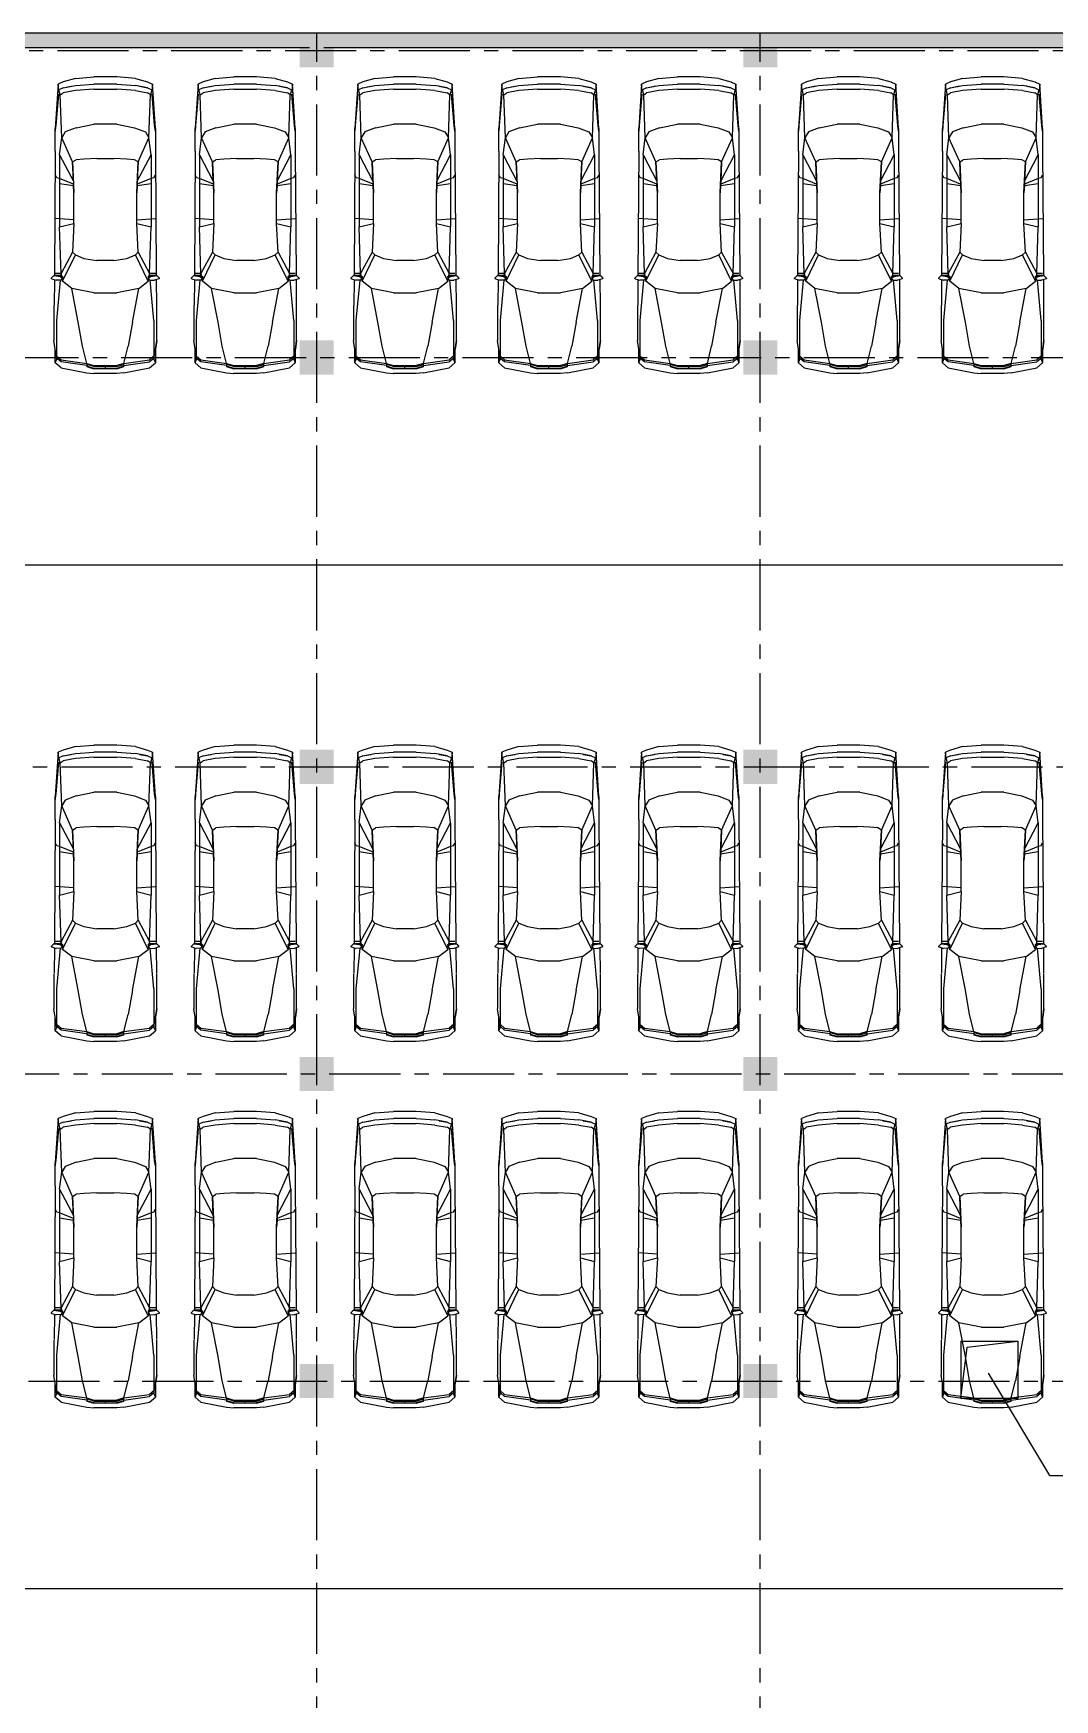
# Model space of a CAD drawing. Extents: x -542930 to 249594, y -301235 to 84515.
# Drawn here: x 99945 to 117903, y -210963 to -181659 of the extents above; entities that cross this region are included whole.
import ezdxf

# ---------------------------------------------------------------- set-up
doc = ezdxf.new("R2010")
doc.units = 0
doc.header["$LTSCALE"] = 1000
doc.header["$MEASUREMENT"] = 0
doc.linetypes.add('CENTER', pattern=[2, 1.25, -0.25, 0.25, -0.25])
doc.layers.get('0').update_dxf_attribs({"linetype": 'CONTINUOUS'})
for name, color, linetype in [('A-COLUMN', 5, 'CONTINUOUS'), ('A-FURN', 251, 'CONTINUOUS'), ('A-GRID', 1, 'CENTER'), ('A-STAIR', 3, 'CONTINUOUS'), ('PUB_DIM', 3, 'CONTINUOUS'), ('PUB_TITLE', 4, 'CONTINUOUS'), ('WALL', 255, 'CONTINUOUS')]:
    doc.layers.add(name, color=color, linetype=linetype)

# ---------------------------------------------------------------- blocks, each defined once
blk = doc.blocks.new('M_F27')
for p, q in [((-1208, 874), (980, 889)), ((980, 902), (995, 790)), ((980, 790), (980, 898)), ((984, 905), (1020, 939)), ((1036, 935), (1062, 857)), ((1051, 889), (1497, 893)), ((1506, 899), (2121, 899)), ((2272, 876), (2121, 899)), ((-2489, 522), (-2426, 736)), ((-2426, 736), (-2389, 824)), ((-2389, 824), (-1610, 874)), ((-2389, 824), (-1560, 874)), ((-2264, 812), (-2389, 824)), ((-2326, 736), (-2364, 522)), ((-2326, 736), (-2351, 596)), ((-2351, 594), (-2351, 596)), ((-2326, 736), (-2288, 811)), ((-2200, 786), (-2288, 811)), ((-2276, 522), (-2238, 736)), ((-2200, 786), (-2238, 736)), ((-1560, 874), (-2212, 815)), ((-2208, 815), (-2211, 814)), ((-1660, 862), (-2208, 815)), ((-1446, 761), (-2200, 786)), ((-1560, 874), (-1660, 862)), ((-1622, 510), (-1547, 698)), ((-1617, 869), (-1620, 866)), ((-1208, 874), (-1610, 874)), ((-1547, 698), (-1446, 761)), ((-1145, 799), (-1446, 761)), ((-1019, 572), (-1446, 761)), ((-1145, 799), (-682, 557)), ((-1145, 799), (124, 799)), ((-743, 849), (-793, 874)), ((-730, 799), (-743, 849)), ((-630, 555), (-730, 799)), ((-642, 799), (-605, 554)), ((-2, 547), (-27, 877)), ((124, 799), (61, 547)), ((941, 773), (124, 799)), ((564, 572), (941, 773)), ((1079, 748), (614, 522)), ((941, 773), (941, 874)), ((983, 777), (941, 773)), ((941, 773), (987, 765)), ((995, 790), (980, 790)), ((980, 790), (992, 746)), ((992, 746), (1021, 747)), ((995, 790), (1022, 746)), ((1022, 748), (995, 790)), ((1021, 747), (1022, 748)), ((1053, 768), (1022, 746)), ((1036, 756), (1079, 748)), ((1057, 776), (1062, 857)), ((1770, 849), (1058, 784)), ((1204, 585), (1079, 748)), ((2461, 849), (1770, 849)), ((2272, 876), (2272, 874)), ((2437, 851), (2272, 876)), ((2511, 874), (2287, 874)), ((2398, 849), (2461, 773)), ((2437, 850), (2433, 851)), ((2498, 773), (2436, 849)), ((2511, 874), (2450, 850)), ((2461, 773), (2523, 321)), ((2561, 321), (2498, 773)), ((2599, 773), (2511, 874)), ((2599, 773), (2687, 321)), ((-2489, 522), (-2514, 196)), ((-2364, 522), (-2389, 196)), ((-2301, 196), (-2276, 522)), ((-1622, 510), (-1685, 196)), ((-1082, 145), (-1070, 371)), ((-1070, 371), (-1057, 510)), ((-1019, 572), (-1057, 510)), ((-680, 556), (-1019, 572)), ((-1019, 572), (-479, 547)), ((-680, 556), (-630, 555)), ((-605, 554), (-630, 555)), ((-479, 547), (-605, 554)), ((61, 547), (-479, 547)), ((61, 547), (564, 572)), ((564, 572), (614, 522)), ((614, 522), (677, 371)), ((677, 371), (714, 145)), ((1795, 472), (1204, 585)), ((1280, 196), (1204, 585)), ((2222, 397), (1795, 472)), ((2523, 321), (2222, 397)), ((2523, 321), (2586, 321)), ((2523, 321), (2561, 196)), ((2580, 196), (2542, 321)), ((2611, 196), (2574, 321)), ((2580, 321), (2618, 196)), ((2687, 321), (2699, 196)), ((-2514, -206), (-2514, 196)), ((-2389, -206), (-2389, 196)), ((-2301, 196), (-2301, -206)), ((-1685, -206), (-1685, 196)), ((-1082, 145), (-1082, -156)), ((714, -156), (714, 145)), ((1280, 196), (1280, -206)), ((2561, 196), (2561, -206)), ((2580, 196), (2580, -206)), ((2611, 196), (2611, -206)), ((2618, -206), (2618, 196)), ((2699, -206), (2699, 196)), ((-2489, -533), (-2514, -206)), ((-2389, -206), (-2364, -533)), ((-2276, -533), (-2301, -206)), ((-1685, -206), (-1622, -520)), ((-1070, -382), (-1082, -156)), ((714, -156), (677, -382)), ((1204, -596), (1280, -206)), ((2523, -332), (2561, -206)), ((2580, -206), (2542, -332)), ((2618, -6), (2561, -6)), ((2574, -332), (2611, -206)), ((2618, -206), (2580, -332)), ((2687, -332), (2699, -206)), ((-2489, -533), (-2426, -747)), ((-2326, -747), (-2364, -533)), ((-2276, -533), (-2238, -747)), ((-1622, -520), (-1547, -709)), ((-1019, -583), (-1446, -772)), ((-682, -568), (-1145, -809)), ((-1057, -520), (-1070, -382)), ((-1019, -583), (-1057, -520)), ((-479, -558), (-1019, -583)), ((-1019, -583), (-680, -567)), ((-730, -809), (-630, -566)), ((-680, -567), (-682, -568)), ((-680, -567), (-630, -566)), ((-605, -565), (-642, -809)), ((-630, -566), (-605, -565)), ((-605, -565), (-479, -558)), ((61, -558), (-479, -558)), ((-2, -558), (-27, -884)), ((61, -558), (124, -809)), ((564, -583), (61, -558)), ((614, -533), (564, -583)), ((564, -583), (941, -784)), ((677, -382), (614, -533)), ((1079, -759), (614, -533)), ((1795, -483), (1204, -596)), ((1795, -483), (2222, -407)), ((2523, -332), (2222, -407)), ((2523, -332), (2461, -784)), ((2561, -332), (2498, -784)), ((2586, -332), (2523, -332)), ((2687, -332), (2599, -784)), ((-2426, -747), (-2389, -835)), ((-2389, -835), (-2264, -823)), ((-1560, -885), (-2389, -835)), ((-1610, -885), (-2389, -835)), ((-2351, -607), (-2351, -605)), ((-2351, -607), (-2326, -747)), ((-2326, -747), (-2288, -822)), ((-2288, -822), (-2200, -797)), ((-2200, -797), (-2238, -747)), ((-2212, -826), (-1560, -885)), ((-2208, -826), (-2211, -825)), ((-1660, -872), (-2208, -826)), ((-1446, -772), (-2200, -797)), ((-1560, -885), (-1660, -872)), ((-1621, -877), (-1617, -880)), ((-1547, -709), (-1446, -772)), ((-1145, -809), (-1446, -772)), ((-1145, -809), (124, -809)), ((-743, -860), (-793, -885)), ((-743, -860), (-730, -809)), ((941, -784), (124, -809)), ((987, -776), (941, -784)), ((983, -788), (941, -784)), ((941, -885), (941, -784)), ((992, -757), (980, -800)), ((995, -800), (980, -800)), ((995, -800), (980, -913)), ((980, -909), (980, -800)), ((992, -757), (1021, -758)), ((995, -800), (1022, -757)), ((1022, -758), (995, -800)), ((1021, -758), (1022, -758)), ((1022, -757), (1053, -779)), ((1036, -767), (1079, -759)), ((1036, -946), (1062, -867)), ((1057, -787), (1062, -867)), ((1770, -860), (1058, -795)), ((1204, -596), (1079, -759)), ((1770, -860), (2461, -860)), ((2437, -861), (2272, -887)), ((2398, -860), (2461, -784)), ((2436, -860), (2498, -784)), ((2437, -861), (2436, -860)), ((2450, -861), (2511, -885)), ((2599, -784), (2511, -885)), ((-1610, -885), (-1208, -885)), ((-1208, -885), (980, -900)), ((984, -916), (1020, -950)), ((1051, -901), (1497, -904)), ((2121, -910), (1506, -910)), ((2121, -910), (2272, -887)), ((2270, -887), (2121, -910)), ((2272, -885), (2272, -887)), ((2285, -885), (2511, -885))]:
    blk.add_line(p, q)
for centre, start, end in [((990, 898), 132.965, 179.7454), ((1027, 932), 18.1573, 132.965), ((1047, 776), 305.1542, 356.8636), ((1047, -787), 3.1798, 54.8458), ((990, -909), 180.2546, 227.035), ((1027, -942), 227.035, 341.8427)]:
    blk.add_arc(centre, 10, start, end)
at = {"width": 0.8, "flags": 9}
for tag in ['XSIZE', 'YSIZE']:
    blk.add_attdef(tag, (0, 0), '', height=0.5, dxfattribs=at)
blk = doc.blocks.new('_FZH')
blk.add_solid([(-0.5, -0.5), (0.5, -0.5), (-0.5, 0.5), (0.5, 0.5)])

msp = doc.modelspace()

# ---------------------------------------------------------------- hatches: boundary and pattern name
at = {"layer": 'PUB_DIM'}
h = msp.add_hatch(color=256, dxfattribs=at)
h.paths.add_polyline_path([(104802.487, -181908.951), (104802.487, -181958.951), (104927.295, -181958.951), (104927.295, -181658.951), (97127.295, -181658.951), (97127.295, -181908.951)])
h.paths.add_polyline_path([(112727.295, -181908.951), (112727.295, -181658.951), (104927.295, -181658.951), (104927.295, -181958.951), (105052.487, -181958.951), (105052.487, -181908.951)])
h.paths.add_polyline_path([(112727.295, -181658.951), (112727.295, -181908.951), (120527.295, -181908.951), (120527.295, -181658.951)])
h.paths.add_polyline_path([(126836.445, -181908.951), (126685.044, -181658.951), (120527.295, -181658.951), (120527.295, -181908.951)])

# ---------------------------------------------------------------- linework, layer by layer
at = {"layer": 'A-GRID'}
for p, q in [((104927.295, -224158.951), (104927.295, -181658.951)), ((112727.295, -224158.951), (112727.295, -181658.951)), ((66370.031, -181958.951), (141849.553, -181958.951)), ((3490.333, -187358.951), (141849.553, -187358.951)), ((4438.214, -194558.951), (141849.553, -194558.951)), ((5149.162, -199958.951), (141849.553, -199958.951)), ((5860.068, -205358.951), (141849.553, -205358.951))]:
    msp.add_line(p, q, dxfattribs=at)
at = {"layer": 'A-STAIR'}
for p, q in [((40642.236, -191006.642), (139927.295, -191006.642)), ((118624.689, -209016.093), (17341.363, -209016.093))]:
    msp.add_line(p, q, dxfattribs=at)
at = {"layer": 'PUB_TITLE'}
for p, q in [((116255.67, -204659.271), (116255.67, -205659.271)), ((116255.67, -204659.271), (117255.67, -204659.271)), ((116255.67, -205659.271), (116363.075, -204765.495)), ((116363.075, -204765.495), (117255.67, -204659.271)), ((117255.67, -204659.271), (117255.67, -205659.271)), ((117818.234, -207020.906), (116741.723, -205220.361)), ((116255.67, -205659.271), (117255.67, -205659.271)), ((117818.234, -207020.906), (120030.637, -207020.906))]:
    msp.add_line(p, q, dxfattribs=at)
at = {"layer": 'WALL', "color": 54}
for p, q in [((128327.295, -181658.951), (67970.031, -181658.951)), ((73831.388, -181908.951), (104802.487, -181908.951)), ((105052.487, -181908.951), (128327.295, -181908.951))]:
    msp.add_line(p, q, dxfattribs=at)

# ---------------------------------------------------------------- block references
at = {"layer": 'A-COLUMN', "xscale": 600, "yscale": 600, "zscale": 599.9999999999989}
for p in [(104927.295, -181958.951), (104927.295, -181958.951), (112727.295, -181958.951), (112727.295, -181958.951), (104927.295, -187358.951), (104927.295, -187358.951), (112727.295, -187358.951), (112727.295, -187358.951), (104927.295, -194558.951), (104927.295, -194558.951), (112727.295, -194558.951), (112727.295, -194558.951), (104927.295, -199958.951), (104927.295, -199958.951), (104927.295, -199958.951), (112727.295, -199958.951), (104927.295, -205358.951), (104927.295, -205358.951), (104927.295, -205358.951), (112727.295, -205358.951)]:
    msp.add_blockref('_FZH', p, dxfattribs=at)
at = {"layer": 'A-FURN', "color": 251, "xscale": -1, "rotation": 90}
for p in [(101205.262, -184940.595), (103664.674, -184940.595), (106472.939, -184940.595), (109005.262, -184940.595), (111464.674, -184940.595), (114272.939, -184940.595), (116805.262, -184940.595), (101205.262, -196690.341), (103664.674, -196690.341), (106472.939, -196690.341), (109005.262, -196690.341), (111464.674, -196690.341), (114272.939, -196690.341), (116805.262, -196690.341), (101205.262, -203132.654), (103664.674, -203132.654), (106472.939, -203132.654), (109005.262, -203132.654), (111464.674, -203132.654), (114272.939, -203132.654), (116805.262, -203132.654)]:
    msp.add_blockref('M_F27', p, dxfattribs=at)

doc.saveas('drawing.dxf')
